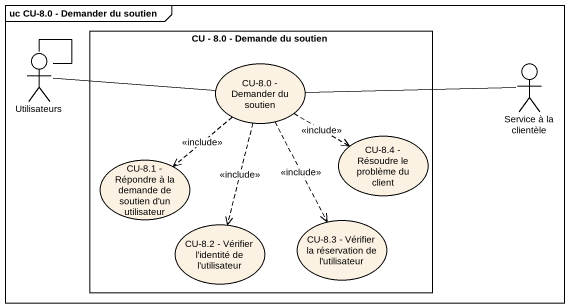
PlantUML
@startuml
mainframe uc CU-8.0 - Demander du soutien
rectangle "CU - 8.0 - Demande du soutien" as CU_8_0_Demande_du_soutien {
  usecase "CU-8.0 - Demander du soutien" as CU_8_0_Demander_du_soutien
  usecase "CU-8.4 - Résoudre le problème du client" as CU_8_4_Résoudre_le_problème
  usecase "CU-8.1 - Répondre à la demande de soutien d'un utilisateur" as CU_8_1_Répondre_à_la
  usecase "CU-8.2 - Vérifier l'identité de l'utilisateur" as CU_8_2_Vérifier_l_identité
  usecase "CU-8.3 - Vérifier la réservation de l'utilisateur" as CU_8_3_Vérifier_la
}
actor Utilisateurs
actor "Service à la clientèle" as Service_à_la_clientèle
Utilisateurs -- Utilisateurs
Utilisateurs -right- CU_8_0_Demander_du_soutien
CU_8_0_Demander_du_soutien .right.> CU_8_4_Résoudre_le_problème : <<include>>
CU_8_0_Demander_du_soutien ..> CU_8_1_Répondre_à_la : <<include>>
CU_8_0_Demander_du_soutien ..> CU_8_2_Vérifier_l_identité : <<include>>
CU_8_0_Demander_du_soutien ..> CU_8_3_Vérifier_la : <<include>>
Service_à_la_clientèle -left- CU_8_0_Demander_du_soutien
@enduml
